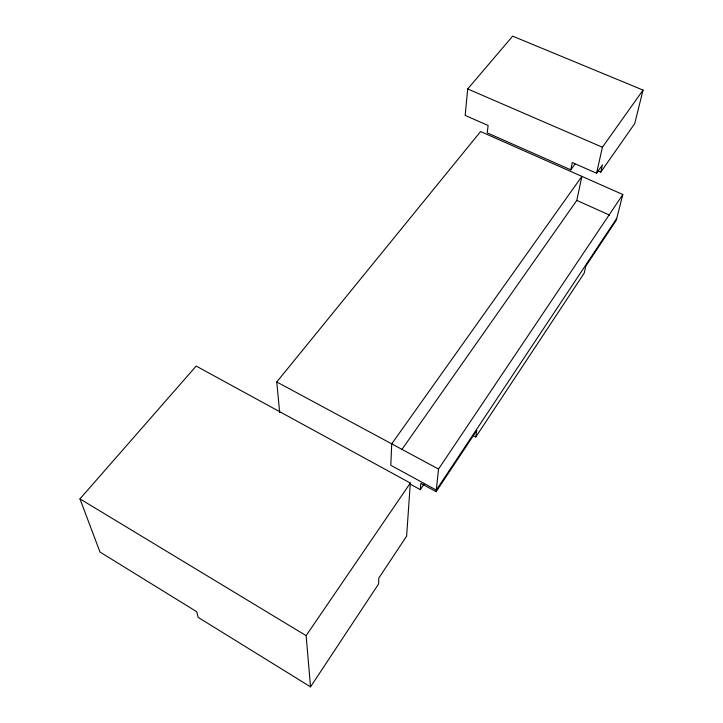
<?xml version="1.0" encoding="UTF-8"?>
<svg xmlns="http://www.w3.org/2000/svg" width="723" height="723" viewBox="0 0 723 723"><rect width="100%" height="100%" fill="white"/><g stroke="black" fill="none" stroke-linecap="round" stroke-linejoin="round"><path stroke-width="1.08" d="M410.312 483.045L406.624 536.159L378.798 578.093L378.608 583.931L310.538 686.85L198.165 617.379L196.692 611.694L99.982 552.038L79.955 498.888L196.177 366.073L410.312 483.045L306.127 635.653L310.538 686.85M409.426 483.705L420.325 489.661L420.849 483.335L436.141 491.667L476.764 430.447L475.797 436.999L472.851 435.445M597.785 170.809L600.786 172.128L634.713 123.606L643.045 90.086L512.67 36.15L467.691 88.947L465.16 115.4L488.124 125.504L487.257 132.887L570.818 169.833L574.993 164.058M436.141 491.667L438.518 469.055L622.819 194.505L480.578 131.55L276.764 381.97L279.693 412.797M570.818 169.833L572.273 162.539L596.574 173.231L602.449 164.844L600.786 172.128M401.825 449.616L576.809 200.407L581.888 176.385L391.721 443.859L390.809 465.305L436.312 490.077L616.764 218.355M596.574 173.231L602.404 147.239L643.045 90.086M622.819 194.505L616.303 220.163L585.847 266.055L584.193 273.131L475.797 436.999M420.325 489.661L424.076 484.085M467.691 88.947L602.404 147.239M576.809 200.407L609.588 215.138M276.764 381.97L438.518 469.055M79.955 498.888L306.127 635.653"/></g></svg>
